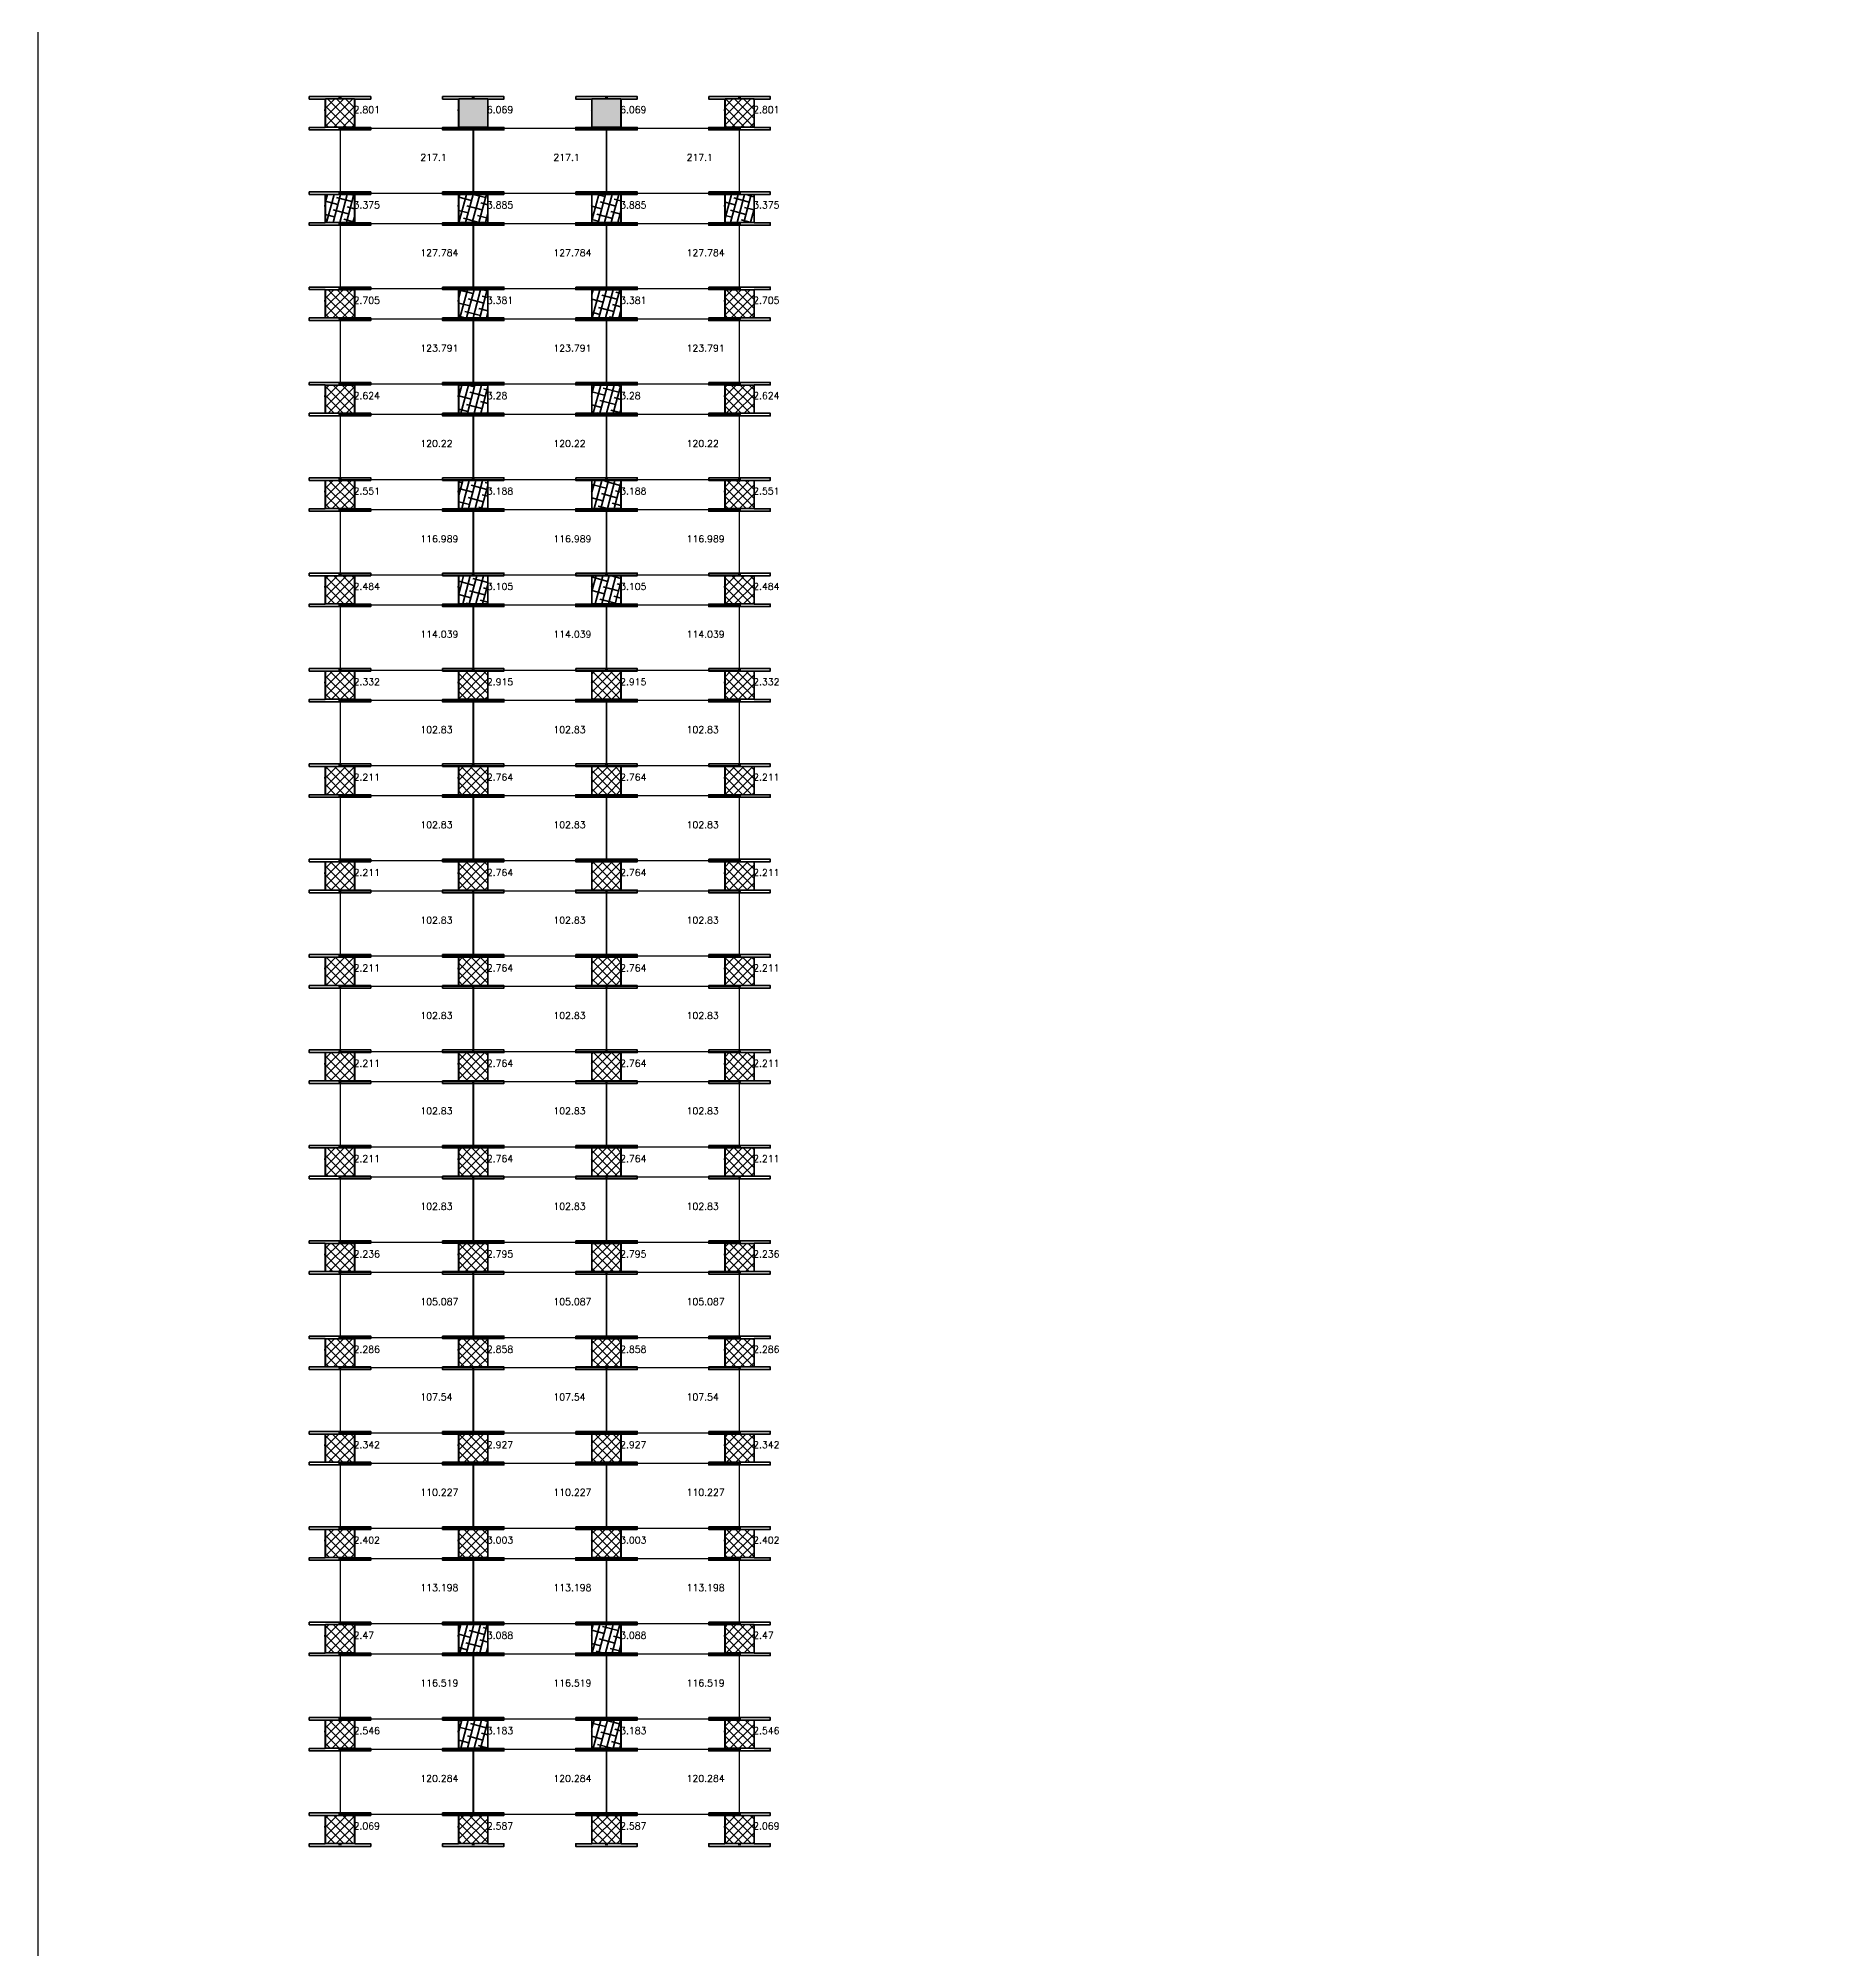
# Model space of a CAD drawing. Header units: inches. Extents: x 3750 to 10146, y -443 to 5941.
# Drawn here: x 3896 to 4939, y 2037 to 3158 of the extents above; entities that cross this region are included whole.
import ezdxf

# ---------------------------------------------------------------- set-up
doc = ezdxf.new("R2010")
doc.units = ezdxf.units.IN
doc.header["$LTSCALE"] = 50
doc.header["$MEASUREMENT"] = 0
for name, color, linetype, lineweight in [('E-PANELS', 140, 'Continuous', 30), ('E2-ECOFEET', 254, 'Continuous', 35), ('E3-ECOFEET', 254, 'Continuous', 35), ('HATCH 3', 30, 'Continuous', 35), ('HATCH 4', 200, 'Continuous', 35), ('HATCH 7', 20, 'Continuous', 35)]:
    doc.layers.add(name, color=color, linetype=linetype, lineweight=lineweight)
doc.layers.add('EF3 TEXT', color=7, linetype='Continuous', plot=False)
doc.layers.add('IFI PERIMETER', color=221, linetype='FENCE', plot=False)
doc.layers.get('E2-ECOFEET').off()
doc.styles.add('mytext', font='romans.shx')
doc.styles.get("Standard").update_dxf_attribs({"font": 'arial.ttf'})
doc.linetypes.add('FENCE', pattern='A,0.5,-0.1,["X",Standard,S=0.1,R=0,X=-0.035,Y=-0.05],-0.1', length=0.7)

# ---------------------------------------------------------------- blocks, each defined once
blk = doc.blocks.new('EF3_HATCH_7')
at = {"layer": 'HATCH 7'}
h = blk.add_hatch(color=256, dxfattribs=at)
h.dxf.hatch_style = 1
h.paths.add_polyline_path([(-8.5, -8.25), (8.5, -8.25), (8.5, 8.25), (-8.5, 8.25)])
blk.add_lwpolyline([(-8.5, -8.25), (8.5, -8.25), (8.5, 8.25), (-8.5, 8.25)], close=True, dxfattribs=at)
blk = doc.blocks.new('EF3_HATCH_3')
at = {"layer": 'HATCH 3'}
h = blk.add_hatch(dxfattribs=at)
h.set_pattern_fill('ANSI37', color=256, scale=30)
h.set_pattern_definition([(45, (-119.168, -90.9187), (-2.65165, 2.65165), []), (135, (-119.168, -90.9187), (-2.65165, -2.65165), [])])
h.paths.add_polyline_path([(-8.5, -8.25), (8.5, -8.25), (8.5, 8.25), (-8.5, 8.25)])
blk.add_lwpolyline([(-8.5, -8.25), (8.5, -8.25), (8.5, 8.25), (-8.5, 8.25)], close=True, dxfattribs=at)
blk = doc.blocks.new('EF3_HATCH_4')
at = {"layer": 'HATCH 4'}
h = blk.add_hatch(dxfattribs=at)
h.set_pattern_fill('ANSI38', color=256, scale=30, angle=30)
h.set_pattern_definition([(75, (-119.168, -90.9187), (-3.62222, 0.97057), []), (165, (-119.168, -90.9187), (-8.215015, -1.68108), [9.375, -5.625])])
h.paths.add_polyline_path([(-8.5, -8.25), (8.5, -8.25), (8.5, 8.25), (-8.5, 8.25)])
blk.add_lwpolyline([(-8.5, -8.25), (8.5, -8.25), (8.5, 8.25), (-8.5, 8.25)], close=True, dxfattribs=at)
blk = doc.blocks.new('YINGLI 305W 10DEG')
at = {"layer": 'E-PANELS'}
blk.add_lwpolyline([(0, 0), (77.56, 0), (77.56, -38.4), (0, -38.4)], close=True, dxfattribs=at)
blk = doc.blocks.new('EF3')
at = {"layer": 'E3-ECOFEET', "color": 5}
for points in [[(0, 0), (0, -1.5), (9.4, -1.5), (9.4, -18.1), (0, -18.1), (0, -19.6), (36, -19.6), (36, -18.1), (26.6, -18.1), (26.6, -1.5), (36, -1.5), (36, 0), (0, 0)], [(8.8, -8.1), (8.9, -8.1)]]:
    blk.add_lwpolyline(points, dxfattribs=at)
at = {"layer": 'E3-ECOFEET'}
for points in [[(17.2, -1), (17.8, -1), (17.8, -0.5)], [(18.2, -0.5), (18.2, -1), (18.8, -1)], [(17.2, -18.5), (17.8, -18.5), (17.8, -19)], [(18.2, -19), (18.2, -18.5), (18.8, -18.5)]]:
    blk.add_lwpolyline(points, dxfattribs=at)

msp = doc.modelspace()

# ---------------------------------------------------------------- linework, layer by layer
at = {"layer": 'IFI PERIMETER'}
msp.add_lwpolyline([(10146.5, -226.8), (3896.1, -226.8), (3896.1, 5941.5), (10146.5, 5941.5)], close=True, dxfattribs=at)

# ---------------------------------------------------------------- block references
at = {"layer": 'E-PANELS'}
for p in [(4073.3, 3105.3), (4151.4, 3105.3), (4229.4, 3105.3), (4073.3, 3049.4), (4151.4, 3049.4), (4229.4, 3049.4), (4073.3, 2993.5), (4151.4, 2993.5), (4229.4, 2993.5), (4073.3, 2937.6), (4151.4, 2937.6), (4229.4, 2937.6), (4073.3, 2881.7), (4151.4, 2881.7), (4229.4, 2881.7), (4073.3, 2825.8), (4151.4, 2825.8), (4229.4, 2825.8), (4073.3, 2769.9), (4151.4, 2769.9), (4229.4, 2769.9), (4073.3, 2714.1), (4151.4, 2714.1), (4229.4, 2714.1), (4073.3, 2658.2), (4151.4, 2658.2), (4229.4, 2658.2), (4073.3, 2602.3), (4151.4, 2602.3), (4229.4, 2602.3), (4073.3, 2546.4), (4151.4, 2546.4), (4229.4, 2546.4), (4073.3, 2490.5), (4151.4, 2490.5), (4229.4, 2490.5), (4073.3, 2434.6), (4151.4, 2434.6), (4229.4, 2434.6), (4073.3, 2378.7), (4151.4, 2378.7), (4229.4, 2378.7), (4073.3, 2322.8), (4151.4, 2322.8), (4229.4, 2322.8), (4073.3, 2266.9), (4151.4, 2266.9), (4229.4, 2266.9), (4073.3, 2211), (4151.4, 2211), (4229.4, 2211), (4073.3, 2155.1), (4151.4, 2155.1), (4229.4, 2155.1)]:
    msp.add_blockref('YINGLI 305W 10DEG', p, dxfattribs=at)
at = {"layer": 'E2-ECOFEET'}
for p in [(4055, 3123.8), (4133.1, 3123.8), (4211.2, 3123.8), (4289.2, 3123.8), (4055, 3067.9), (4133.1, 3067.9), (4211.2, 3067.9), (4289.2, 3067.9), (4055, 3012.1), (4133.1, 3012.1), (4211.2, 3012.1), (4289.2, 3012.1), (4055, 2956.2), (4133.1, 2956.2), (4211.2, 2956.2), (4289.2, 2956.2), (4055, 2900.3), (4133.1, 2900.3), (4211.2, 2900.3), (4289.2, 2900.3), (4055, 2844.4), (4133.1, 2844.4), (4211.2, 2844.4), (4289.2, 2844.4), (4055, 2788.5), (4133.1, 2788.5), (4211.2, 2788.5), (4289.2, 2788.5), (4055, 2732.6), (4133.1, 2732.6), (4211.2, 2732.6), (4289.2, 2732.6), (4055, 2676.7), (4133.1, 2676.7), (4211.2, 2676.7), (4289.2, 2676.7), (4055, 2620.8), (4133.1, 2620.8), (4211.2, 2620.8), (4289.2, 2620.8), (4055, 2564.9), (4133.1, 2564.9), (4211.2, 2564.9), (4289.2, 2564.9), (4055, 2509), (4133.1, 2509), (4211.2, 2509), (4289.2, 2509), (4055, 2453.1), (4133.1, 2453.1), (4211.2, 2453.1), (4289.2, 2453.1), (4055, 2397.2), (4133.1, 2397.2), (4211.2, 2397.2), (4289.2, 2397.2), (4055, 2341.3), (4133.1, 2341.3), (4211.2, 2341.3), (4289.2, 2341.3), (4055, 2285.4), (4133.1, 2285.4), (4211.2, 2285.4), (4289.2, 2285.4), (4055, 2229.5), (4133.1, 2229.5), (4211.2, 2229.5), (4289.2, 2229.5), (4055, 2173.6), (4133.1, 2173.6), (4211.2, 2173.6), (4289.2, 2173.6), (4055, 2117.7), (4133.1, 2117.7), (4211.2, 2117.7), (4289.2, 2117.7)]:
    msp.add_blockref('EF3', p, dxfattribs=at)
at = {"layer": 'HATCH 3'}
for p in [(4073, 3114.1), (4307.2, 3114.1), (4073, 3002.3), (4307.2, 3002.3), (4073, 2946.4), (4307.2, 2946.4), (4073, 2890.5), (4307.2, 2890.5), (4073, 2834.6), (4307.2, 2834.6), (4073, 2778.7), (4151.1, 2778.7), (4229.2, 2778.7), (4307.2, 2778.7), (4073, 2722.8), (4151.1, 2722.8), (4229.2, 2722.8), (4307.2, 2722.8), (4073, 2666.9), (4151.1, 2666.9), (4229.2, 2666.9), (4307.2, 2666.9), (4073, 2611), (4151.1, 2611), (4229.2, 2611), (4307.2, 2611), (4073, 2555.1), (4151.1, 2555.1), (4229.2, 2555.1), (4307.2, 2555.1), (4073, 2499.2), (4151.1, 2499.2), (4229.2, 2499.2), (4307.2, 2499.2), (4073, 2443.3), (4151.1, 2443.3), (4229.2, 2443.3), (4307.2, 2443.3), (4073, 2387.4), (4151.1, 2387.4), (4229.2, 2387.4), (4307.2, 2387.4), (4073, 2331.5), (4151.1, 2331.5), (4229.2, 2331.5), (4307.2, 2331.5), (4073, 2275.6), (4151.1, 2275.6), (4229.2, 2275.6), (4307.2, 2275.6), (4073, 2219.8), (4307.2, 2219.8), (4073, 2163.9), (4307.2, 2163.9), (4073, 2108), (4151.1, 2108), (4229.2, 2108), (4307.2, 2108)]:
    msp.add_blockref('EF3_HATCH_3', p, dxfattribs=at)
at = {"layer": 'HATCH 4'}
for p in [(4073, 3058.2), (4151.1, 3058.2), (4229.2, 3058.2), (4307.2, 3058.2), (4151.1, 3002.3), (4229.2, 3002.3), (4151.1, 2946.4), (4229.2, 2946.4), (4151.1, 2890.5), (4229.2, 2890.5), (4151.1, 2834.6), (4229.2, 2834.6), (4151.1, 2219.8), (4229.2, 2219.8), (4151.1, 2163.9), (4229.2, 2163.9)]:
    msp.add_blockref('EF3_HATCH_4', p, dxfattribs=at)
at = {"layer": 'HATCH 7'}
for p in [(4151.1, 3114.1), (4229.2, 3114.1)]:
    msp.add_blockref('EF3_HATCH_7', p, dxfattribs=at)

# ---------------------------------------------------------------- texts
at = {"layer": 'EF3 TEXT', "style": 'mytext'}
for s, p in [('2.801', (4081, 3114.1)), ('6.069', (4159.1, 3114.1)), ('6.069', (4237.2, 3114.1)), ('2.801', (4315.2, 3114.1)), ('217.1', (4120.1, 3086.1)), ('217.1', (4198.1, 3086.1)), ('217.1', (4276.2, 3086.1)), ('3.375', (4081, 3058.2)), ('3.885', (4159.1, 3058.2)), ('3.885', (4237.2, 3058.2)), ('3.375', (4315.2, 3058.2)), ('127.784', (4120.1, 3030.2)), ('127.784', (4198.1, 3030.2)), ('127.784', (4276.2, 3030.2)), ('2.705', (4081, 3002.3)), ('3.381', (4159.1, 3002.3)), ('3.381', (4237.2, 3002.3)), ('2.705', (4315.2, 3002.3)), ('123.791', (4120.1, 2974.3)), ('123.791', (4198.1, 2974.3)), ('123.791', (4276.2, 2974.3)), ('2.624', (4081, 2946.4)), ('3.28', (4159.1, 2946.4)), ('3.28', (4237.2, 2946.4)), ('2.624', (4315.2, 2946.4)), ('120.22', (4120.1, 2918.4)), ('120.22', (4198.1, 2918.4)), ('120.22', (4276.2, 2918.4)), ('2.551', (4081, 2890.5)), ('3.188', (4159.1, 2890.5)), ('3.188', (4237.2, 2890.5)), ('2.551', (4315.2, 2890.5)), ('116.989', (4120.1, 2862.5)), ('116.989', (4198.1, 2862.5)), ('116.989', (4276.2, 2862.5)), ('2.484', (4081, 2834.6)), ('3.105', (4159.1, 2834.6)), ('3.105', (4237.2, 2834.6)), ('2.484', (4315.2, 2834.6)), ('114.039', (4120.1, 2806.6)), ('114.039', (4198.1, 2806.6)), ('114.039', (4276.2, 2806.6)), ('2.332', (4081, 2778.7)), ('2.915', (4159.1, 2778.7)), ('2.915', (4237.2, 2778.7)), ('2.332', (4315.2, 2778.7)), ('102.83', (4120.1, 2750.7)), ('102.83', (4198.1, 2750.7)), ('102.83', (4276.2, 2750.7)), ('2.211', (4081, 2722.8)), ('2.764', (4159.1, 2722.8)), ('2.764', (4237.2, 2722.8)), ('2.211', (4315.2, 2722.8)), ('102.83', (4120.1, 2694.9)), ('102.83', (4198.1, 2694.9)), ('102.83', (4276.2, 2694.9)), ('2.211', (4081, 2666.9)), ('2.764', (4159.1, 2666.9)), ('2.764', (4237.2, 2666.9)), ('2.211', (4315.2, 2666.9)), ('102.83', (4120.1, 2639)), ('102.83', (4198.1, 2639)), ('102.83', (4276.2, 2639)), ('2.211', (4081, 2611)), ('2.764', (4159.1, 2611)), ('2.764', (4237.2, 2611)), ('2.211', (4315.2, 2611)), ('102.83', (4120.1, 2583.1)), ('102.83', (4198.1, 2583.1)), ('102.83', (4276.2, 2583.1)), ('2.211', (4081, 2555.1)), ('2.764', (4159.1, 2555.1)), ('2.764', (4237.2, 2555.1)), ('2.211', (4315.2, 2555.1)), ('102.83', (4120.1, 2527.2)), ('102.83', (4198.1, 2527.2)), ('102.83', (4276.2, 2527.2)), ('2.211', (4081, 2499.2)), ('2.764', (4159.1, 2499.2)), ('2.764', (4237.2, 2499.2)), ('2.211', (4315.2, 2499.2)), ('102.83', (4120.1, 2471.3)), ('102.83', (4198.1, 2471.3)), ('102.83', (4276.2, 2471.3)), ('2.236', (4081, 2443.3)), ('2.795', (4159.1, 2443.3)), ('2.795', (4237.2, 2443.3)), ('2.236', (4315.2, 2443.3)), ('105.087', (4120.1, 2415.4)), ('105.087', (4198.1, 2415.4)), ('105.087', (4276.2, 2415.4)), ('2.286', (4081, 2387.4)), ('2.858', (4159.1, 2387.4)), ('2.858', (4237.2, 2387.4)), ('2.286', (4315.2, 2387.4)), ('107.54', (4120.1, 2359.5)), ('107.54', (4198.1, 2359.5)), ('107.54', (4276.2, 2359.5)), ('2.342', (4081, 2331.5)), ('2.927', (4159.1, 2331.5)), ('2.927', (4237.2, 2331.5)), ('2.342', (4315.2, 2331.5)), ('110.227', (4120.1, 2303.6)), ('110.227', (4198.1, 2303.6)), ('110.227', (4276.2, 2303.6)), ('2.402', (4081, 2275.6)), ('3.003', (4159.1, 2275.6)), ('3.003', (4237.2, 2275.6)), ('2.402', (4315.2, 2275.6)), ('113.198', (4120.1, 2247.7)), ('113.198', (4198.1, 2247.7)), ('113.198', (4276.2, 2247.7)), ('2.47', (4081, 2219.8)), ('3.088', (4159.1, 2219.8)), ('3.088', (4237.2, 2219.8)), ('2.47', (4315.2, 2219.8)), ('116.519', (4120.1, 2191.8)), ('116.519', (4198.1, 2191.8)), ('116.519', (4276.2, 2191.8)), ('2.546', (4081, 2163.9)), ('3.183', (4159.1, 2163.9)), ('3.183', (4237.2, 2163.9)), ('2.546', (4315.2, 2163.9)), ('120.284', (4120.1, 2135.9)), ('120.284', (4198.1, 2135.9)), ('120.284', (4276.2, 2135.9)), ('2.069', (4081, 2108)), ('2.587', (4159.1, 2108)), ('2.587', (4237.2, 2108)), ('2.069', (4315.2, 2108))]:
    msp.add_text(s, height=4, dxfattribs=at).set_placement(p)

doc.saveas('drawing.dxf')
